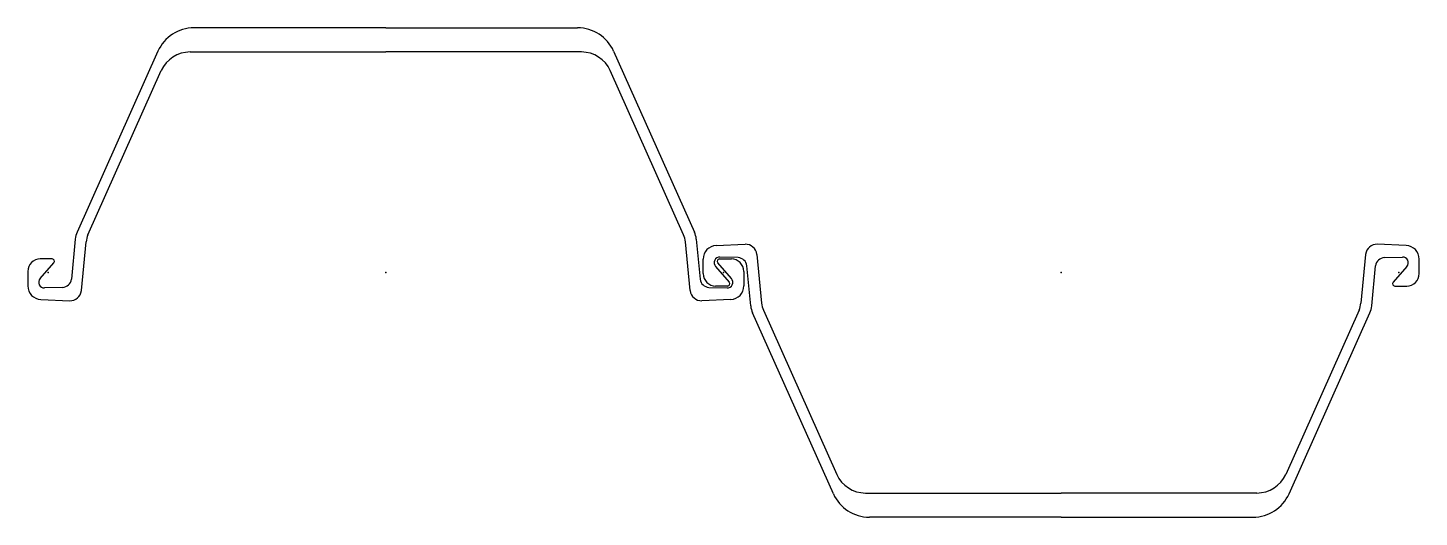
# Model space of a CAD drawing. Extents: x -18 to 1218, y -218 to 218.
import ezdxf

# ---------------------------------------------------------------- set-up
doc = ezdxf.new("R2010")
doc.units = 0
doc.header["$MEASUREMENT"] = 0
doc.layers.get('0').update_dxf_attribs({"color": 5, "linetype": 'CONTINUOUS'})

msp = doc.modelspace()

# ---------------------------------------------------------------- linework, layer by layer
at = {"linetype": 'Continuous'}
for p, q in [((300, 217.5), (129.55618, 217.5)), ((300, 217.5), (470.44382, 217.5)), ((97.59531, 196.76546), (25.8251, 35.9688)), ((126.14568, 196), (300, 196)), ((473.85431, 196), (300, 196)), ((502.40469, 196.76546), (574.17493, 35.9688)), ((35.42501, 33.4289), (100.57657, 179.41142)), ((564.57501, 33.4289), (499.42343, 179.41142)), ((24.18347, 29.76434), (20.68611, -5.98643)), ((29.55105, -16.06069), (33.7836, 27.22427)), ((570.44897, -16.06069), (566.21643, 27.22427)), ((575.81653, 29.76434), (579.3139, -5.98643)), ((593.49091, 23.98793), (619.17426, 25.07849)), ((1206.50903, 23.98793), (1180.82568, 25.07849)), ((612.95593, 13.20418), (596.86737, 13.67051)), ((629.55103, 16.06069), (633.78357, -27.22427)), ((1170.44897, 16.06069), (1166.21643, -27.22427)), ((1187.04407, 13.20418), (1203.13257, 13.67051)), ((-18, 1), (-18, -11.99873)), ((-7.05832, -5.40073), (5.13666, 8.69125)), ((3.62432, 12), (-7, 12)), ((582, -1), (582, 11.99873)), ((592.94165, 5.40073), (605.13666, -8.69125)), ((607.05835, -5.40073), (594.86334, 8.69125)), ((596.37567, 12), (607, 12)), ((618, 1), (618, -11.99873)), ((624.18347, -29.76434), (620.6861, 5.98643)), ((1175.81653, -29.76434), (1179.31384, 5.98643)), ((1207.05835, 5.40073), (1194.8634, -8.69125)), ((1218, -1), (1218, 11.99873)), ((603.62433, -12), (593, -12)), ((1196.37573, -12), (1207, -12)), ((-6.50908, -23.98793), (19.17428, -25.07849)), ((12.9559, -13.20418), (-3.13261, -13.67051)), ((606.50909, -23.98793), (580.82574, -25.07849)), ((587.04407, -13.20418), (603.13263, -13.67051)), ((697.59534, -196.76546), (625.82507, -35.9688)), ((635.42499, -33.4289), (700.57654, -179.41142)), ((1164.57495, -33.4289), (1099.42346, -179.41142)), ((1102.40466, -196.76546), (1174.17493, -35.9688)), ((726.14569, -196), (900, -196)), ((1073.85437, -196), (900, -196)), ((900, -217.5), (729.55615, -217.5)), ((900, -217.5), (1070.44385, -217.5))]:
    msp.add_line(p, q, dxfattribs=at)
for centre, radius, start, end in [((129.55618, 182.5), 35, 90, 155.94682), ((470.44382, 182.5), 35, 24.05318, 90), ((126.14568, 168), 28, 90, 155.94892), ((473.85431, 168), 28, 24.05106, 90), ((44.08845, 27.81711), 20, 155.94682, 174.41276), ((53.68866, 25.27789), 20, 155.94894, 174.41518), ((546.31134, 25.27789), 20, 5.58481, 24.05104), ((555.91156, 27.81711), 20, 5.58725, 24.05317), ((619.59851, 15.08749), 10, 5.58482, 92.43153), ((1180.40149, 15.08749), 10, 87.56882, 174.41518), ((594, 11.99873), 12, 92.43148, 180), ((596.72253, 8.67261), 5, 88.34006, 220.8721), ((612.72412, 5.20754), 8, 5.58726, 88.33954), ((1187.27588, 5.20754), 8, 91.66046, 174.41279), ((1203.27747, 8.67261), 5, 319.1279, 91.66063), ((1206, 11.99873), 12, 0, 87.56882), ((-7, 1), 11, 90, 180), ((3.62432, 10), 2, 319.1276, 90), ((596.37567, 10), 2, 90, 220.87255), ((607, 1), 11, 0, 90), ((-6, -11.99873), 12, 180, 267.56857), ((-3.27748, -8.67261), 5, 139.12759, 271.66028), ((12.72412, -5.20754), 8, 271.66028, 354.41276), ((587.27588, -5.20754), 8, 185.58726, 268.33954), ((593, -1), 11, 180, 270), ((603.27747, -8.67261), 5, 268.34006, 40.8721), ((603.62433, -10), 2, 270, 40.87255), ((606, -11.99873), 12, 272.43148, 0), ((1196.37573, -10), 2, 139.12745, 270), ((1207, -1), 11, 270, 0), ((19.59852, -15.08749), 10, 267.56856, 354.41519), ((580.40149, -15.08749), 10, 185.58482, 272.43153), ((644.08844, -27.81711), 20, 185.58725, 204.05317), ((653.68866, -25.27789), 20, 185.58481, 204.05104), ((1146.31128, -25.27789), 20, 335.94896, 354.4152), ((1155.9115, -27.81711), 20, 335.94691, 354.41277), ((726.14569, -168), 28, 204.05104, 270), ((1073.85437, -168), 28, 270, 335.94891), ((729.55615, -182.5), 35, 204.05322, 270), ((1070.44385, -182.5), 35, 270, 335.94678)]:
    msp.add_arc(centre, radius, start, end, dxfattribs=at)
for p in [(0, 0), (300, 0), (600, 0), (900, 0), (1200, 0)]:
    msp.add_point(p, dxfattribs=at)

doc.saveas('drawing.dxf')
